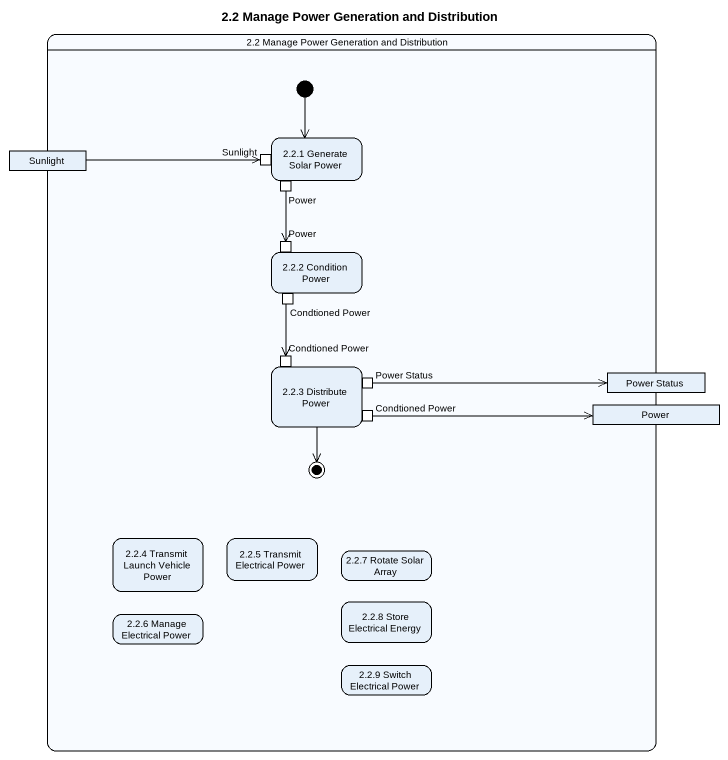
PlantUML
@startuml
title 2.2 Manage Power Generation and Distribution
hide empty description
state "2.2 Manage Power Generation and Distribution" as s2_2_Manage_Power_Generation {
  state Sunlight <<object>>
  state "2.2.1 Generate Solar Power" as s2_2_1_Generate_Solar_Power {
    state "Sunlight" as Sunlight_2 <<inputPin>>
    state Power <<outputPin>>
  }
  state "2.2.2 Condition Power" as s2_2_2_Condition_Power {
    state "Power" as Power_2 <<inputPin>>
    state "Condtioned Power" as Condtioned_Power <<outputPin>>
  }
  state "2.2.3 Distribute Power" as s2_2_3_Distribute_Power {
    state "Condtioned Power" as Condtioned_Power_2 <<inputPin>>
    state "Power Status" as Power_Status_2 <<outputPin>>
    state "Condtioned Power" as Condtioned_Power_3 <<outputPin>>
  }
  state "Power Status" as Power_Status <<object>>
  state "Power" as Power_3 <<object>>
  state "2.2.4 Transmit Launch Vehicle Power" as s2_2_4_Transmit_Launch
  state "2.2.5 Transmit Electrical Power" as s2_2_5_Transmit_Electrical
  state "2.2.7 Rotate Solar Array" as s2_2_7_Rotate_Solar_Array
  state "2.2.6 Manage Electrical Power" as s2_2_6_Manage_Electrical
  state "2.2.8 Store Electrical Energy" as s2_2_8_Store_Electrical
  state "2.2.9 Switch Electrical Power" as s2_2_9_Switch_Electrical
  [*] --> s2_2_1_Generate_Solar_Power
  s2_2_3_Distribute_Power --> [*]
}
Sunlight -right-> Sunlight_2
Power --> Power_2
Condtioned_Power --> Condtioned_Power_2
Power_Status_2 -right-> Power_Status
Condtioned_Power_3 -right-> Power_3
@enduml
